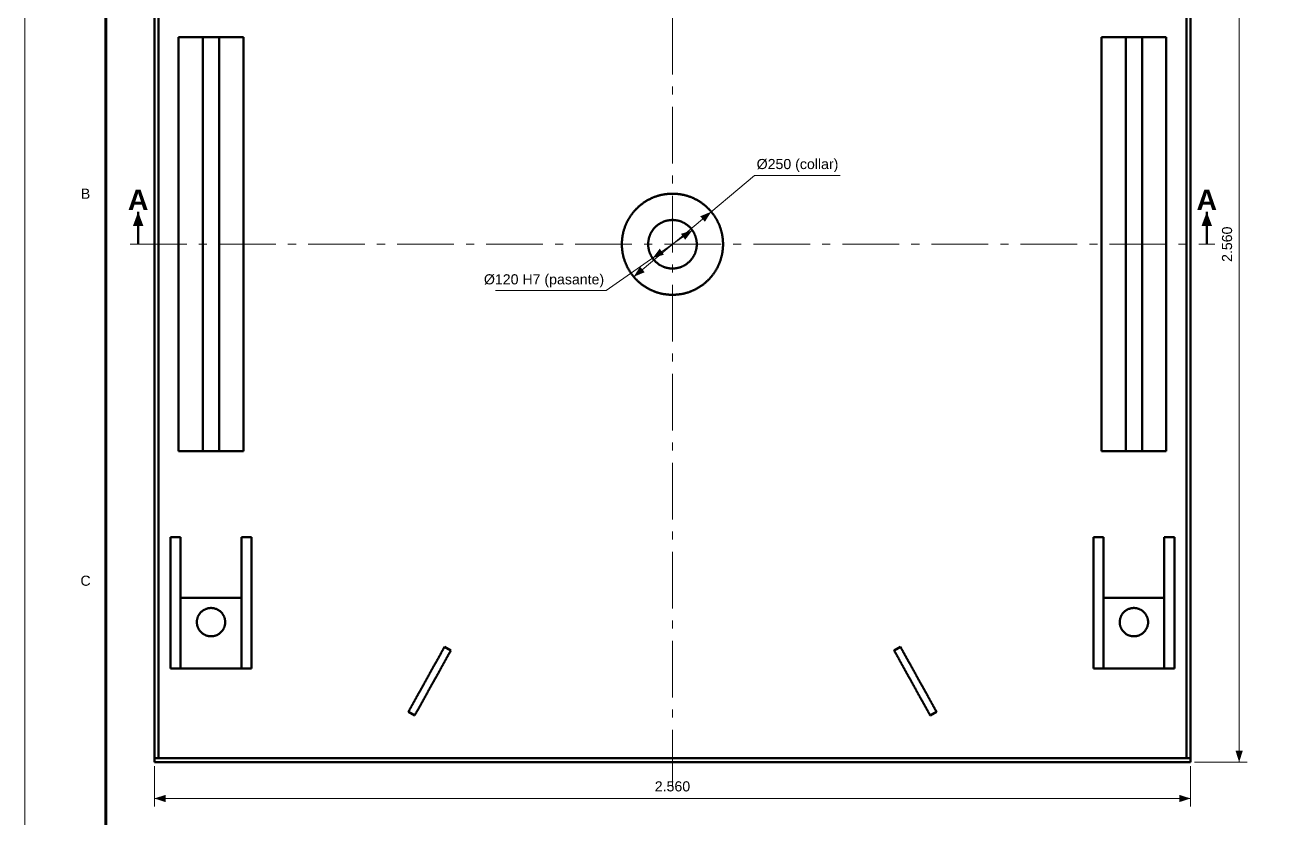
# Model space of a CAD drawing. Header units: millimetres. Extents: x 0 to 841, y 0 to 594.
# Drawn here: x 0 to 306.7, y 286.1 to 482.2 of the extents above; entities that cross this region are included whole.
import ezdxf
from ezdxf.enums import TextEntityAlignment as Align

# ---------------------------------------------------------------- set-up
doc = ezdxf.new("R2010")
doc.units = ezdxf.units.MM
doc.linetypes.add('EJE', pattern=[22, 14, -3, 2, -3])
for name, color, linetype, lineweight in [('COTA', 7, 'CONTINUOUS', 18), ('EJE', 7, 'EJE', 18), ('FINA', 7, 'CONTINUOUS', 18), ('MARCO', 7, 'CONTINUOUS', 70), ('TXT', 7, 'CONTINUOUS', 25), ('VIS', 7, 'CONTINUOUS', 50)]:
    doc.layers.add(name, color=color, linetype=linetype, lineweight=lineweight)
doc.styles.add('STD', font='LiberationSans-Regular.ttf')
doc.styles.add('STDB', font='LiberationSans-Bold.ttf')

msp = doc.modelspace()

# ---------------------------------------------------------------- linework, layer by layer
at = {"layer": 'COTA'}
for p, q in [((300, 300), (300, 556)), ((150.42, 419.97), (180.3, 445.03)), ((180.3, 445.03), (201.45, 445.03)), ((164.91, 431.44), (143.62, 416.53)), ((143.62, 416.53), (116.27, 416.53)), ((32, 299), (32, 289)), ((288, 299), (288, 289)), ((289, 300), (302, 300)), ((32, 291), (288, 291))]:
    msp.add_line(p, q, dxfattribs=at)
for points in [[(28, 436), (26.7, 432.5), (29.3, 432.5)], [(169.58, 436.03), (166.85, 434.92), (168.01, 433.55)], [(292, 436), (290.7, 432.5), (293.3, 432.5)], [(164.91, 431.44), (162.11, 430.57), (163.14, 429.1)], [(155.09, 424.56), (157.89, 425.43), (156.86, 426.9)], [(150.42, 419.97), (153.15, 421.08), (151.99, 422.45)], [(300, 300), (300.9, 302.8), (299.1, 302.8)], [(32, 291), (34.8, 290.1), (34.8, 291.9)], [(288, 291), (285.2, 291.9), (285.2, 290.1)]]:
    msp.add_solid(points, dxfattribs=at)
at = {"layer": 'EJE'}
for p, q in [((160, 294), (160, 562)), ((26, 428), (294, 428))]:
    msp.add_line(p, q, dxfattribs=at)
at = {"layer": 'FINA'}
msp.add_lwpolyline([(0, 0), (841, 0), (841, 594), (0, 594)], close=True, dxfattribs=at)
at = {"layer": 'MARCO'}
msp.add_lwpolyline([(20, 10), (831, 10), (831, 584), (20, 584)], close=True, dxfattribs=at)
at = {"layer": 'VIS'}
for p, q in [((28, 428), (28, 436)), ((292, 428), (292, 436))]:
    msp.add_line(p, q, dxfattribs=at)
for points in [[(32, 301), (32, 555)], [(33, 301), (33, 555)], [(287, 301), (287, 555)], [(288, 301), (288, 555)], [(38, 376.84), (38, 479.16)], [(38, 479.16), (44, 479.16)], [(44, 376.84), (44, 479.16)], [(44, 479.16), (48, 479.16)], [(48, 479.16), (54, 479.16)], [(48, 376.84), (48, 479.16)], [(54, 376.84), (54, 479.16)], [(266, 376.84), (266, 479.16)], [(266, 479.16), (272, 479.16)], [(272, 376.84), (272, 479.16)], [(272, 479.16), (276, 479.16)], [(276, 479.16), (282, 479.16)], [(276, 376.84), (276, 479.16)], [(282, 376.84), (282, 479.16)], [(172.5, 428), (172.5, 428.16), (172.5, 428.31), (172.49, 428.47), (172.48, 428.63), (172.48, 428.78), (172.46, 428.94), (172.45, 429.1), (172.44, 429.25), (172.42, 429.41), (172.4, 429.57), (172.38, 429.72), (172.36, 429.88), (172.33, 430.03), (172.31, 430.19), (172.28, 430.34), (172.25, 430.5), (172.22, 430.65), (172.18, 430.8), (172.15, 430.96), (172.11, 431.11), (172.07, 431.26), (172.03, 431.41), (171.98, 431.56), (171.94, 431.71), (171.89, 431.86), (171.84, 432.01), (171.79, 432.16), (171.73, 432.31), (171.68, 432.46), (171.62, 432.6), (171.56, 432.75), (171.5, 432.89), (171.44, 433.04), (171.38, 433.18), (171.31, 433.32), (171.24, 433.46), (171.17, 433.6), (171.1, 433.74), (171.03, 433.88), (170.95, 434.02), (170.88, 434.16), (170.8, 434.3), (170.72, 434.43), (170.64, 434.56), (170.55, 434.7), (170.47, 434.83), (170.38, 434.96), (170.29, 435.09), (170.2, 435.22), (170.11, 435.35), (170.02, 435.47), (169.92, 435.6), (169.83, 435.72), (169.73, 435.85), (169.63, 435.97), (169.53, 436.09), (169.43, 436.21), (169.32, 436.33), (169.22, 436.44), (169.11, 436.56), (169, 436.67), (168.89, 436.78), (168.78, 436.89), (168.67, 437), (168.56, 437.11), (168.44, 437.22), (168.33, 437.32), (168.21, 437.43), (168.09, 437.53), (167.97, 437.63), (167.85, 437.73), (167.72, 437.83), (167.6, 437.92), (167.47, 438.02), (167.35, 438.11), (167.22, 438.2), (167.09, 438.29), (166.96, 438.38), (166.83, 438.47), (166.7, 438.55), (166.56, 438.64), (166.43, 438.72), (166.3, 438.8), (166.16, 438.88), (166.02, 438.95), (165.88, 439.03), (165.74, 439.1), (165.6, 439.17), (165.46, 439.24), (165.32, 439.31), (165.18, 439.38), (165.04, 439.44), (164.89, 439.5), (164.75, 439.56), (164.6, 439.62), (164.46, 439.68), (164.31, 439.73), (164.16, 439.79), (164.01, 439.84), (163.86, 439.89), (163.71, 439.94), (163.56, 439.98), (163.41, 440.03), (163.26, 440.07), (163.11, 440.11), (162.96, 440.15), (162.8, 440.18), (162.65, 440.22), (162.5, 440.25), (162.34, 440.28), (162.19, 440.31), (162.03, 440.33), (161.88, 440.36), (161.72, 440.38), (161.57, 440.4), (161.41, 440.42), (161.25, 440.44), (161.1, 440.45), (160.94, 440.46), (160.78, 440.48), (160.63, 440.48), (160.47, 440.49), (160.31, 440.5), (160.16, 440.5), (160, 440.5), (159.84, 440.5), (159.69, 440.5), (159.53, 440.49), (159.37, 440.48), (159.22, 440.48), (159.06, 440.46), (158.9, 440.45), (158.75, 440.44), (158.59, 440.42), (158.43, 440.4), (158.28, 440.38), (158.12, 440.36), (157.97, 440.33), (157.81, 440.31), (157.66, 440.28), (157.5, 440.25), (157.35, 440.22), (157.2, 440.18), (157.04, 440.15), (156.89, 440.11), (156.74, 440.07), (156.59, 440.03), (156.44, 439.98), (156.29, 439.94), (156.14, 439.89), (155.99, 439.84), (155.84, 439.79), (155.69, 439.73), (155.54, 439.68), (155.4, 439.62), (155.25, 439.56), (155.11, 439.5), (154.96, 439.44), (154.82, 439.38), (154.68, 439.31), (154.54, 439.24), (154.4, 439.17), (154.26, 439.1), (154.12, 439.03), (153.98, 438.95), (153.84, 438.88), (153.7, 438.8), (153.57, 438.72), (153.44, 438.64), (153.3, 438.55), (153.17, 438.47), (153.04, 438.38), (152.91, 438.29), (152.78, 438.2), (152.65, 438.11), (152.53, 438.02), (152.4, 437.92), (152.28, 437.83), (152.15, 437.73), (152.03, 437.63), (151.91, 437.53), (151.79, 437.43), (151.67, 437.32), (151.56, 437.22), (151.44, 437.11), (151.33, 437), (151.22, 436.89), (151.11, 436.78), (151, 436.67), (150.89, 436.56), (150.78, 436.44), (150.68, 436.33), (150.57, 436.21), (150.47, 436.09), (150.37, 435.97), (150.27, 435.85), (150.17, 435.72), (150.08, 435.6), (149.98, 435.47), (149.89, 435.35), (149.8, 435.22), (149.71, 435.09), (149.62, 434.96), (149.53, 434.83), (149.45, 434.7), (149.36, 434.56), (149.28, 434.43), (149.2, 434.3), (149.12, 434.16), (149.05, 434.02), (148.97, 433.88), (148.9, 433.74), (148.83, 433.6), (148.76, 433.46), (148.69, 433.32), (148.62, 433.18), (148.56, 433.04), (148.5, 432.89), (148.44, 432.75), (148.38, 432.6), (148.32, 432.46), (148.27, 432.31), (148.21, 432.16), (148.16, 432.01), (148.11, 431.86), (148.06, 431.71), (148.02, 431.56), (147.97, 431.41), (147.93, 431.26), (147.89, 431.11), (147.85, 430.96), (147.82, 430.8), (147.78, 430.65), (147.75, 430.5), (147.72, 430.34), (147.69, 430.19), (147.67, 430.03), (147.64, 429.88), (147.62, 429.72), (147.6, 429.57), (147.58, 429.41), (147.56, 429.25), (147.55, 429.1), (147.54, 428.94), (147.52, 428.78), (147.52, 428.63), (147.51, 428.47), (147.5, 428.31), (147.5, 428.16), (147.5, 428), (147.5, 427.84), (147.5, 427.69), (147.51, 427.53), (147.52, 427.37), (147.52, 427.22), (147.54, 427.06), (147.55, 426.9), (147.56, 426.75), (147.58, 426.59), (147.6, 426.43), (147.62, 426.28), (147.64, 426.12), (147.67, 425.97), (147.69, 425.81), (147.72, 425.66), (147.75, 425.5), (147.78, 425.35), (147.82, 425.2), (147.85, 425.04), (147.89, 424.89), (147.93, 424.74), (147.97, 424.59), (148.02, 424.44), (148.06, 424.29), (148.11, 424.14), (148.16, 423.99), (148.21, 423.84), (148.27, 423.69), (148.32, 423.54), (148.38, 423.4), (148.44, 423.25), (148.5, 423.11), (148.56, 422.96), (148.62, 422.82), (148.69, 422.68), (148.76, 422.54), (148.83, 422.4), (148.9, 422.26), (148.97, 422.12), (149.05, 421.98), (149.12, 421.84), (149.2, 421.7), (149.28, 421.57), (149.36, 421.44), (149.45, 421.3), (149.53, 421.17), (149.62, 421.04), (149.71, 420.91), (149.8, 420.78), (149.89, 420.65), (149.98, 420.53), (150.08, 420.4), (150.17, 420.28), (150.27, 420.15), (150.37, 420.03), (150.47, 419.91), (150.57, 419.79), (150.68, 419.67), (150.78, 419.56), (150.89, 419.44), (151, 419.33), (151.11, 419.22), (151.22, 419.11), (151.33, 419), (151.44, 418.89), (151.56, 418.78), (151.67, 418.68), (151.79, 418.57), (151.91, 418.47), (152.03, 418.37), (152.15, 418.27), (152.28, 418.17), (152.4, 418.08), (152.53, 417.98), (152.65, 417.89), (152.78, 417.8), (152.91, 417.71), (153.04, 417.62), (153.17, 417.53), (153.3, 417.45), (153.44, 417.36), (153.57, 417.28), (153.7, 417.2), (153.84, 417.12), (153.98, 417.05), (154.12, 416.97), (154.26, 416.9), (154.4, 416.83), (154.54, 416.76), (154.68, 416.69), (154.82, 416.62), (154.96, 416.56), (155.11, 416.5), (155.25, 416.44), (155.4, 416.38), (155.54, 416.32), (155.69, 416.27), (155.84, 416.21), (155.99, 416.16), (156.14, 416.11), (156.29, 416.06), (156.44, 416.02), (156.59, 415.97), (156.74, 415.93), (156.89, 415.89), (157.04, 415.85), (157.2, 415.82), (157.35, 415.78), (157.5, 415.75), (157.66, 415.72), (157.81, 415.69), (157.97, 415.67), (158.12, 415.64), (158.28, 415.62), (158.43, 415.6), (158.59, 415.58), (158.75, 415.56), (158.9, 415.55), (159.06, 415.54), (159.22, 415.52), (159.37, 415.52), (159.53, 415.51), (159.69, 415.5), (159.84, 415.5), (160, 415.5), (160.16, 415.5), (160.31, 415.5), (160.47, 415.51), (160.63, 415.52), (160.78, 415.52), (160.94, 415.54), (161.1, 415.55), (161.25, 415.56), (161.41, 415.58), (161.57, 415.6), (161.72, 415.62), (161.88, 415.64), (162.03, 415.67), (162.19, 415.69), (162.34, 415.72), (162.5, 415.75), (162.65, 415.78), (162.8, 415.82), (162.96, 415.85), (163.11, 415.89), (163.26, 415.93), (163.41, 415.97), (163.56, 416.02), (163.71, 416.06), (163.86, 416.11), (164.01, 416.16), (164.16, 416.21), (164.31, 416.27), (164.46, 416.32), (164.6, 416.38), (164.75, 416.44), (164.89, 416.5), (165.04, 416.56), (165.18, 416.62), (165.32, 416.69), (165.46, 416.76), (165.6, 416.83), (165.74, 416.9), (165.88, 416.97), (166.02, 417.05), (166.16, 417.12), (166.3, 417.2), (166.43, 417.28), (166.56, 417.36), (166.7, 417.45), (166.83, 417.53), (166.96, 417.62), (167.09, 417.71), (167.22, 417.8), (167.35, 417.89), (167.47, 417.98), (167.6, 418.08), (167.72, 418.17), (167.85, 418.27), (167.97, 418.37), (168.09, 418.47), (168.21, 418.57), (168.33, 418.68), (168.44, 418.78), (168.56, 418.89), (168.67, 419), (168.78, 419.11), (168.89, 419.22), (169, 419.33), (169.11, 419.44), (169.22, 419.56), (169.32, 419.67), (169.43, 419.79), (169.53, 419.91), (169.63, 420.03), (169.73, 420.15), (169.83, 420.28), (169.92, 420.4), (170.02, 420.53), (170.11, 420.65), (170.2, 420.78), (170.29, 420.91), (170.38, 421.04), (170.47, 421.17), (170.55, 421.3), (170.64, 421.44), (170.72, 421.57), (170.8, 421.7), (170.88, 421.84), (170.95, 421.98), (171.03, 422.12), (171.1, 422.26), (171.17, 422.4), (171.24, 422.54), (171.31, 422.68), (171.38, 422.82), (171.44, 422.96), (171.5, 423.11), (171.56, 423.25), (171.62, 423.4), (171.68, 423.54), (171.73, 423.69), (171.79, 423.84), (171.84, 423.99), (171.89, 424.14), (171.94, 424.29), (171.98, 424.44), (172.03, 424.59), (172.07, 424.74), (172.11, 424.89), (172.15, 425.04), (172.18, 425.2), (172.22, 425.35), (172.25, 425.5), (172.28, 425.66), (172.31, 425.81), (172.33, 425.97), (172.36, 426.12), (172.38, 426.28), (172.4, 426.43), (172.42, 426.59), (172.44, 426.75), (172.45, 426.9), (172.46, 427.06), (172.48, 427.22), (172.48, 427.37), (172.49, 427.53), (172.5, 427.69), (172.5, 427.84), (172.5, 428)], [(166, 428), (166, 427.88), (166, 427.76), (165.99, 427.64), (165.98, 427.52), (165.97, 427.4), (165.96, 427.28), (165.94, 427.16), (165.92, 427.04), (165.9, 426.93), (165.88, 426.81), (165.86, 426.69), (165.83, 426.57), (165.8, 426.46), (165.77, 426.34), (165.73, 426.23), (165.7, 426.11), (165.66, 426), (165.61, 425.89), (165.57, 425.77), (165.53, 425.66), (165.48, 425.55), (165.43, 425.44), (165.38, 425.34), (165.32, 425.23), (165.26, 425.12), (165.21, 425.02), (165.15, 424.91), (165.08, 424.81), (165.02, 424.71), (164.95, 424.61), (164.88, 424.51), (164.81, 424.42), (164.74, 424.32), (164.66, 424.23), (164.59, 424.13), (164.51, 424.04), (164.43, 423.95), (164.35, 423.86), (164.26, 423.78), (164.18, 423.69), (164.09, 423.61), (164, 423.53), (163.91, 423.45), (163.82, 423.37), (163.73, 423.3), (163.63, 423.22), (163.54, 423.15), (163.44, 423.08), (163.34, 423.02), (163.24, 422.95), (163.14, 422.89), (163.03, 422.82), (162.93, 422.76), (162.83, 422.71), (162.72, 422.65), (162.61, 422.6), (162.5, 422.55), (162.39, 422.5), (162.28, 422.45), (162.17, 422.41), (162.06, 422.36), (161.95, 422.32), (161.83, 422.29), (161.72, 422.25), (161.6, 422.22), (161.49, 422.19), (161.37, 422.16), (161.25, 422.13), (161.13, 422.11), (161.02, 422.09), (160.9, 422.07), (160.78, 422.05), (160.66, 422.04), (160.54, 422.02), (160.42, 422.01), (160.3, 422.01), (160.18, 422), (160.06, 422), (159.94, 422), (159.82, 422), (159.7, 422.01), (159.58, 422.01), (159.46, 422.02), (159.34, 422.04), (159.22, 422.05), (159.1, 422.07), (158.98, 422.09), (158.87, 422.11), (158.75, 422.13), (158.63, 422.16), (158.51, 422.19), (158.4, 422.22), (158.28, 422.25), (158.17, 422.29), (158.05, 422.32), (157.94, 422.36), (157.83, 422.41), (157.72, 422.45), (157.61, 422.5), (157.5, 422.55), (157.39, 422.6), (157.28, 422.65), (157.17, 422.71), (157.07, 422.76), (156.97, 422.82), (156.86, 422.89), (156.76, 422.95), (156.66, 423.02), (156.56, 423.08), (156.46, 423.15), (156.37, 423.22), (156.27, 423.3), (156.18, 423.37), (156.09, 423.45), (156, 423.53), (155.91, 423.61), (155.82, 423.69), (155.74, 423.78), (155.65, 423.86), (155.57, 423.95), (155.49, 424.04), (155.41, 424.13), (155.34, 424.23), (155.26, 424.32), (155.19, 424.42), (155.12, 424.51), (155.05, 424.61), (154.98, 424.71), (154.92, 424.81), (154.85, 424.91), (154.79, 425.02), (154.74, 425.12), (154.68, 425.23), (154.62, 425.34), (154.57, 425.44), (154.52, 425.55), (154.47, 425.66), (154.43, 425.77), (154.39, 425.89), (154.34, 426), (154.3, 426.11), (154.27, 426.23), (154.23, 426.34), (154.2, 426.46), (154.17, 426.57), (154.14, 426.69), (154.12, 426.81), (154.1, 426.93), (154.08, 427.04), (154.06, 427.16), (154.04, 427.28), (154.03, 427.4), (154.02, 427.52), (154.01, 427.64), (154, 427.76), (154, 427.88), (154, 428), (154, 428.12), (154, 428.24), (154.01, 428.36), (154.02, 428.48), (154.03, 428.6), (154.04, 428.72), (154.06, 428.84), (154.08, 428.96), (154.1, 429.07), (154.12, 429.19), (154.14, 429.31), (154.17, 429.43), (154.2, 429.54), (154.23, 429.66), (154.27, 429.77), (154.3, 429.89), (154.34, 430), (154.39, 430.11), (154.43, 430.23), (154.47, 430.34), (154.52, 430.45), (154.57, 430.56), (154.62, 430.66), (154.68, 430.77), (154.74, 430.88), (154.79, 430.98), (154.85, 431.09), (154.92, 431.19), (154.98, 431.29), (155.05, 431.39), (155.12, 431.49), (155.19, 431.58), (155.26, 431.68), (155.34, 431.77), (155.41, 431.87), (155.49, 431.96), (155.57, 432.05), (155.65, 432.14), (155.74, 432.22), (155.82, 432.31), (155.91, 432.39), (156, 432.47), (156.09, 432.55), (156.18, 432.63), (156.27, 432.7), (156.37, 432.78), (156.46, 432.85), (156.56, 432.92), (156.66, 432.98), (156.76, 433.05), (156.86, 433.11), (156.97, 433.18), (157.07, 433.24), (157.17, 433.29), (157.28, 433.35), (157.39, 433.4), (157.5, 433.45), (157.61, 433.5), (157.72, 433.55), (157.83, 433.59), (157.94, 433.64), (158.05, 433.68), (158.17, 433.71), (158.28, 433.75), (158.4, 433.78), (158.51, 433.81), (158.63, 433.84), (158.75, 433.87), (158.87, 433.89), (158.98, 433.91), (159.1, 433.93), (159.22, 433.95), (159.34, 433.96), (159.46, 433.98), (159.58, 433.99), (159.7, 433.99), (159.82, 434), (159.94, 434), (160.06, 434), (160.18, 434), (160.3, 433.99), (160.42, 433.99), (160.54, 433.98), (160.66, 433.96), (160.78, 433.95), (160.9, 433.93), (161.02, 433.91), (161.13, 433.89), (161.25, 433.87), (161.37, 433.84), (161.49, 433.81), (161.6, 433.78), (161.72, 433.75), (161.83, 433.71), (161.95, 433.68), (162.06, 433.64), (162.17, 433.59), (162.28, 433.55), (162.39, 433.5), (162.5, 433.45), (162.61, 433.4), (162.72, 433.35), (162.83, 433.29), (162.93, 433.24), (163.03, 433.18), (163.14, 433.11), (163.24, 433.05), (163.34, 432.98), (163.44, 432.92), (163.54, 432.85), (163.63, 432.78), (163.73, 432.7), (163.82, 432.63), (163.91, 432.55), (164, 432.47), (164.09, 432.39), (164.18, 432.31), (164.26, 432.22), (164.35, 432.14), (164.43, 432.05), (164.51, 431.96), (164.59, 431.87), (164.66, 431.77), (164.74, 431.68), (164.81, 431.58), (164.88, 431.49), (164.95, 431.39), (165.02, 431.29), (165.08, 431.19), (165.15, 431.09), (165.21, 430.98), (165.26, 430.88), (165.32, 430.77), (165.38, 430.66), (165.43, 430.56), (165.48, 430.45), (165.53, 430.34), (165.57, 430.23), (165.61, 430.11), (165.66, 430), (165.7, 429.89), (165.73, 429.77), (165.77, 429.66), (165.8, 429.54), (165.83, 429.43), (165.86, 429.31), (165.88, 429.19), (165.9, 429.07), (165.92, 428.96), (165.94, 428.84), (165.96, 428.72), (165.97, 428.6), (165.98, 428.48), (165.99, 428.36), (166, 428.24), (166, 428.12), (166, 428)], [(38, 376.84), (44, 376.84)], [(44, 376.84), (48, 376.84)], [(48, 376.84), (54, 376.84)], [(266, 376.84), (272, 376.84)], [(272, 376.84), (276, 376.84)], [(276, 376.84), (282, 376.84)], [(38.5, 355.59), (36, 355.59)], [(36, 323.09), (36, 355.59)], [(38.5, 323.09), (38.5, 355.59)], [(56, 355.59), (53.5, 355.59)], [(53.5, 323.09), (53.5, 355.59)], [(56, 323.09), (56, 355.59)], [(266.5, 355.59), (264, 355.59)], [(264, 323.09), (264, 355.59)], [(266.5, 323.09), (266.5, 355.59)], [(284, 355.59), (281.5, 355.59)], [(281.5, 323.09), (281.5, 355.59)], [(284, 323.09), (284, 355.59)], [(38.5, 323.09), (38.5, 340.59)], [(53.5, 340.59), (38.5, 340.59)], [(53.5, 323.09), (53.5, 340.59)], [(266.5, 323.09), (266.5, 340.59)], [(281.5, 340.59), (266.5, 340.59)], [(281.5, 323.09), (281.5, 340.59)], [(46, 338.09), (46.12, 338.09), (46.24, 338.08), (46.36, 338.07), (46.48, 338.05), (46.6, 338.04), (46.72, 338.01), (46.83, 337.99), (46.95, 337.96), (47.06, 337.92), (47.18, 337.88), (47.29, 337.84), (47.4, 337.79), (47.51, 337.74), (47.62, 337.69), (47.72, 337.63), (47.83, 337.57), (47.93, 337.51), (48.03, 337.44), (48.12, 337.37), (48.22, 337.29), (48.31, 337.22), (48.4, 337.14), (48.49, 337.05), (48.57, 336.96), (48.65, 336.88), (48.73, 336.78), (48.8, 336.69), (48.87, 336.59), (48.94, 336.49), (49, 336.39), (49.06, 336.29), (49.12, 336.18), (49.17, 336.07), (49.22, 335.96), (49.26, 335.85), (49.31, 335.74), (49.34, 335.62), (49.38, 335.51), (49.41, 335.39), (49.43, 335.27), (49.45, 335.16), (49.47, 335.04), (49.48, 334.92), (49.49, 334.8), (49.5, 334.68), (49.5, 334.56), (49.5, 334.44), (49.49, 334.32), (49.48, 334.2), (49.46, 334.08), (49.44, 333.96), (49.42, 333.84), (49.39, 333.73), (49.36, 333.61), (49.32, 333.49), (49.29, 333.38), (49.24, 333.27), (49.19, 333.16), (49.14, 333.05), (49.09, 332.94), (49.03, 332.84), (48.97, 332.73), (48.9, 332.63), (48.84, 332.53), (48.76, 332.44), (48.69, 332.35), (48.61, 332.25), (48.53, 332.17), (48.44, 332.08), (48.36, 332), (48.27, 331.92), (48.17, 331.84), (48.08, 331.77), (47.98, 331.7), (47.88, 331.63), (47.78, 331.57), (47.67, 331.51), (47.56, 331.46), (47.46, 331.4), (47.35, 331.36), (47.23, 331.31), (47.12, 331.27), (47.01, 331.24), (46.89, 331.2), (46.77, 331.17), (46.66, 331.15), (46.54, 331.13), (46.42, 331.11), (46.3, 331.1), (46.18, 331.09), (46.06, 331.09), (45.94, 331.09), (45.82, 331.09), (45.7, 331.1), (45.58, 331.11), (45.46, 331.13), (45.34, 331.15), (45.23, 331.17), (45.11, 331.2), (44.99, 331.24), (44.88, 331.27), (44.77, 331.31), (44.65, 331.36), (44.54, 331.4), (44.44, 331.46), (44.33, 331.51), (44.22, 331.57), (44.12, 331.63), (44.02, 331.7), (43.92, 331.77), (43.83, 331.84), (43.73, 331.92), (43.64, 332), (43.56, 332.08), (43.47, 332.17), (43.39, 332.25), (43.31, 332.35), (43.24, 332.44), (43.16, 332.53), (43.1, 332.63), (43.03, 332.73), (42.97, 332.84), (42.91, 332.94), (42.86, 333.05), (42.81, 333.16), (42.76, 333.27), (42.71, 333.38), (42.68, 333.49), (42.64, 333.61), (42.61, 333.73), (42.58, 333.84), (42.56, 333.96), (42.54, 334.08), (42.52, 334.2), (42.51, 334.32), (42.5, 334.44), (42.5, 334.56), (42.5, 334.68), (42.51, 334.8), (42.52, 334.92), (42.53, 335.04), (42.55, 335.16), (42.57, 335.27), (42.59, 335.39), (42.62, 335.51), (42.66, 335.62), (42.69, 335.74), (42.74, 335.85), (42.78, 335.96), (42.83, 336.07), (42.88, 336.18), (42.94, 336.29), (43, 336.39), (43.06, 336.49), (43.13, 336.59), (43.2, 336.69), (43.27, 336.78), (43.35, 336.88), (43.43, 336.96), (43.51, 337.05), (43.6, 337.14), (43.69, 337.22), (43.78, 337.29), (43.88, 337.37), (43.97, 337.44), (44.07, 337.51), (44.17, 337.57), (44.28, 337.63), (44.38, 337.69), (44.49, 337.74), (44.6, 337.79), (44.71, 337.84), (44.82, 337.88), (44.94, 337.92), (45.05, 337.96), (45.17, 337.99), (45.28, 338.01), (45.4, 338.04), (45.52, 338.05), (45.64, 338.07), (45.76, 338.08), (45.88, 338.09), (46, 338.09)], [(274, 338.09), (274.12, 338.09), (274.24, 338.08), (274.36, 338.07), (274.48, 338.05), (274.6, 338.04), (274.72, 338.01), (274.83, 337.99), (274.95, 337.96), (275.06, 337.92), (275.18, 337.88), (275.29, 337.84), (275.4, 337.79), (275.51, 337.74), (275.62, 337.69), (275.72, 337.63), (275.83, 337.57), (275.93, 337.51), (276.03, 337.44), (276.12, 337.37), (276.22, 337.29), (276.31, 337.22), (276.4, 337.14), (276.49, 337.05), (276.57, 336.96), (276.65, 336.88), (276.73, 336.78), (276.8, 336.69), (276.87, 336.59), (276.94, 336.49), (277, 336.39), (277.06, 336.29), (277.12, 336.18), (277.17, 336.07), (277.22, 335.96), (277.26, 335.85), (277.31, 335.74), (277.34, 335.62), (277.38, 335.51), (277.41, 335.39), (277.43, 335.27), (277.45, 335.16), (277.47, 335.04), (277.48, 334.92), (277.49, 334.8), (277.5, 334.68), (277.5, 334.56), (277.5, 334.44), (277.49, 334.32), (277.48, 334.2), (277.46, 334.08), (277.44, 333.96), (277.42, 333.84), (277.39, 333.73), (277.36, 333.61), (277.32, 333.49), (277.29, 333.38), (277.24, 333.27), (277.19, 333.16), (277.14, 333.05), (277.09, 332.94), (277.03, 332.84), (276.97, 332.73), (276.9, 332.63), (276.84, 332.53), (276.76, 332.44), (276.69, 332.35), (276.61, 332.25), (276.53, 332.17), (276.44, 332.08), (276.36, 332), (276.27, 331.92), (276.17, 331.84), (276.08, 331.77), (275.98, 331.7), (275.88, 331.63), (275.78, 331.57), (275.67, 331.51), (275.56, 331.46), (275.46, 331.4), (275.35, 331.36), (275.23, 331.31), (275.12, 331.27), (275.01, 331.24), (274.89, 331.2), (274.77, 331.17), (274.66, 331.15), (274.54, 331.13), (274.42, 331.11), (274.3, 331.1), (274.18, 331.09), (274.06, 331.09), (273.94, 331.09), (273.82, 331.09), (273.7, 331.1), (273.58, 331.11), (273.46, 331.13), (273.34, 331.15), (273.23, 331.17), (273.11, 331.2), (272.99, 331.24), (272.88, 331.27), (272.77, 331.31), (272.65, 331.36), (272.54, 331.4), (272.44, 331.46), (272.33, 331.51), (272.22, 331.57), (272.12, 331.63), (272.02, 331.7), (271.92, 331.77), (271.83, 331.84), (271.73, 331.92), (271.64, 332), (271.56, 332.08), (271.47, 332.17), (271.39, 332.25), (271.31, 332.35), (271.24, 332.44), (271.16, 332.53), (271.1, 332.63), (271.03, 332.73), (270.97, 332.84), (270.91, 332.94), (270.86, 333.05), (270.81, 333.16), (270.76, 333.27), (270.71, 333.38), (270.68, 333.49), (270.64, 333.61), (270.61, 333.73), (270.58, 333.84), (270.56, 333.96), (270.54, 334.08), (270.52, 334.2), (270.51, 334.32), (270.5, 334.44), (270.5, 334.56), (270.5, 334.68), (270.51, 334.8), (270.52, 334.92), (270.53, 335.04), (270.55, 335.16), (270.57, 335.27), (270.59, 335.39), (270.62, 335.51), (270.66, 335.62), (270.69, 335.74), (270.74, 335.85), (270.78, 335.96), (270.83, 336.07), (270.88, 336.18), (270.94, 336.29), (271, 336.39), (271.06, 336.49), (271.13, 336.59), (271.2, 336.69), (271.27, 336.78), (271.35, 336.88), (271.43, 336.96), (271.51, 337.05), (271.6, 337.14), (271.69, 337.22), (271.78, 337.29), (271.88, 337.37), (271.97, 337.44), (272.07, 337.51), (272.17, 337.57), (272.28, 337.63), (272.38, 337.69), (272.49, 337.74), (272.6, 337.79), (272.71, 337.84), (272.82, 337.88), (272.94, 337.92), (273.05, 337.96), (273.17, 337.99), (273.28, 338.01), (273.4, 338.04), (273.52, 338.05), (273.64, 338.07), (273.76, 338.08), (273.88, 338.09), (274, 338.09)], [(94.75, 312.39), (94.8, 312.5), (94.86, 312.61), (94.92, 312.71), (94.98, 312.82), (95.04, 312.92), (95.1, 313.03), (95.15, 313.13), (95.21, 313.24), (95.27, 313.34), (95.33, 313.45), (95.39, 313.55), (95.45, 313.66), (95.5, 313.76), (95.56, 313.87), (95.62, 313.97), (95.68, 314.08), (95.74, 314.18), (95.8, 314.29), (95.86, 314.39), (95.91, 314.5), (95.97, 314.6), (96.03, 314.71), (96.09, 314.81), (96.15, 314.92), (96.21, 315.02), (96.26, 315.13), (96.32, 315.23), (96.38, 315.34), (96.44, 315.44), (96.5, 315.55), (96.56, 315.65), (96.61, 315.76), (96.67, 315.86), (96.73, 315.97), (96.79, 316.07), (96.85, 316.18), (96.91, 316.28), (96.96, 316.39), (97.02, 316.49), (97.08, 316.6), (97.14, 316.71), (97.2, 316.81), (97.26, 316.92), (97.32, 317.02), (97.37, 317.13), (97.43, 317.23), (97.49, 317.34), (97.55, 317.44), (97.61, 317.55), (97.67, 317.65), (97.72, 317.76), (97.78, 317.86), (97.84, 317.97), (97.9, 318.07), (97.96, 318.18), (98.02, 318.28), (98.07, 318.39), (98.13, 318.49), (98.19, 318.6), (98.25, 318.7), (98.31, 318.81), (98.37, 318.91), (98.42, 319.02), (98.48, 319.12), (98.54, 319.23), (98.6, 319.33), (98.66, 319.44), (98.72, 319.54), (98.78, 319.65), (98.83, 319.75), (98.89, 319.86), (98.95, 319.96), (99.01, 320.07), (99.07, 320.17), (99.13, 320.28), (99.18, 320.38), (99.24, 320.49), (99.3, 320.59), (99.36, 320.7), (99.42, 320.81), (99.48, 320.91), (99.53, 321.02), (99.59, 321.12), (99.65, 321.23), (99.71, 321.33), (99.77, 321.44), (99.83, 321.54), (99.88, 321.65), (99.94, 321.75), (100, 321.86), (100.06, 321.96), (100.12, 322.07), (100.18, 322.17), (100.24, 322.28), (100.29, 322.38), (100.35, 322.49), (100.41, 322.59), (100.47, 322.7), (100.53, 322.8), (100.59, 322.91), (100.64, 323.01), (100.7, 323.12), (100.76, 323.22), (100.82, 323.33), (100.88, 323.43), (100.94, 323.54), (100.99, 323.64), (101.05, 323.75), (101.11, 323.85), (101.17, 323.96), (101.23, 324.06), (101.29, 324.17), (101.35, 324.27), (101.4, 324.38), (101.46, 324.48), (101.52, 324.59), (101.58, 324.69), (101.64, 324.8), (101.7, 324.9), (101.75, 325.01), (101.81, 325.12), (101.87, 325.22), (101.93, 325.33), (101.99, 325.43), (102.05, 325.54), (102.1, 325.64), (102.16, 325.75), (102.22, 325.85), (102.28, 325.96), (102.34, 326.06), (102.4, 326.17), (102.45, 326.27), (102.51, 326.38), (102.57, 326.48), (102.63, 326.59), (102.69, 326.69), (102.75, 326.8), (102.81, 326.9), (102.86, 327.01), (102.92, 327.11), (102.98, 327.22), (103.04, 327.32), (103.1, 327.43), (103.16, 327.53), (103.21, 327.64), (103.27, 327.74), (103.33, 327.85), (103.39, 327.95), (103.45, 328.06), (103.51, 328.16), (103.56, 328.27), (103.62, 328.37), (103.68, 328.48)], [(103.68, 328.48), (105.25, 327.61)], [(214.75, 327.61), (216.32, 328.48)], [(225.25, 312.39), (225.2, 312.5), (225.14, 312.61), (225.08, 312.71), (225.02, 312.82), (224.96, 312.92), (224.9, 313.03), (224.85, 313.13), (224.79, 313.24), (224.73, 313.34), (224.67, 313.45), (224.61, 313.55), (224.55, 313.66), (224.5, 313.76), (224.44, 313.87), (224.38, 313.97), (224.32, 314.08), (224.26, 314.18), (224.2, 314.29), (224.14, 314.39), (224.09, 314.5), (224.03, 314.6), (223.97, 314.71), (223.91, 314.81), (223.85, 314.92), (223.79, 315.02), (223.74, 315.13), (223.68, 315.23), (223.62, 315.34), (223.56, 315.44), (223.5, 315.55), (223.44, 315.65), (223.39, 315.76), (223.33, 315.86), (223.27, 315.97), (223.21, 316.07), (223.15, 316.18), (223.09, 316.28), (223.04, 316.39), (222.98, 316.49), (222.92, 316.6), (222.86, 316.71), (222.8, 316.81), (222.74, 316.92), (222.68, 317.02), (222.63, 317.13), (222.57, 317.23), (222.51, 317.34), (222.45, 317.44), (222.39, 317.55), (222.33, 317.65), (222.28, 317.76), (222.22, 317.86), (222.16, 317.97), (222.1, 318.07), (222.04, 318.18), (221.98, 318.28), (221.93, 318.39), (221.87, 318.49), (221.81, 318.6), (221.75, 318.7), (221.69, 318.81), (221.63, 318.91), (221.58, 319.02), (221.52, 319.12), (221.46, 319.23), (221.4, 319.33), (221.34, 319.44), (221.28, 319.54), (221.22, 319.65), (221.17, 319.75), (221.11, 319.86), (221.05, 319.96), (220.99, 320.07), (220.93, 320.17), (220.87, 320.28), (220.82, 320.38), (220.76, 320.49), (220.7, 320.59), (220.64, 320.7), (220.58, 320.81), (220.52, 320.91), (220.47, 321.02), (220.41, 321.12), (220.35, 321.23), (220.29, 321.33), (220.23, 321.44), (220.17, 321.54), (220.12, 321.65), (220.06, 321.75), (220, 321.86), (219.94, 321.96), (219.88, 322.07), (219.82, 322.17), (219.76, 322.28), (219.71, 322.38), (219.65, 322.49), (219.59, 322.59), (219.53, 322.7), (219.47, 322.8), (219.41, 322.91), (219.36, 323.01), (219.3, 323.12), (219.24, 323.22), (219.18, 323.33), (219.12, 323.43), (219.06, 323.54), (219.01, 323.64), (218.95, 323.75), (218.89, 323.85), (218.83, 323.96), (218.77, 324.06), (218.71, 324.17), (218.65, 324.27), (218.6, 324.38), (218.54, 324.48), (218.48, 324.59), (218.42, 324.69), (218.36, 324.8), (218.3, 324.9), (218.25, 325.01), (218.19, 325.12), (218.13, 325.22), (218.07, 325.33), (218.01, 325.43), (217.95, 325.54), (217.9, 325.64), (217.84, 325.75), (217.78, 325.85), (217.72, 325.96), (217.66, 326.06), (217.6, 326.17), (217.55, 326.27), (217.49, 326.38), (217.43, 326.48), (217.37, 326.59), (217.31, 326.69), (217.25, 326.8), (217.19, 326.9), (217.14, 327.01), (217.08, 327.11), (217.02, 327.22), (216.96, 327.32), (216.9, 327.43), (216.84, 327.53), (216.79, 327.64), (216.73, 327.74), (216.67, 327.85), (216.61, 327.95), (216.55, 328.06), (216.49, 328.16), (216.44, 328.27), (216.38, 328.37), (216.32, 328.48)], [(96.32, 311.52), (96.38, 311.63), (96.44, 311.73), (96.49, 311.84), (96.55, 311.94), (96.61, 312.05), (96.67, 312.15), (96.73, 312.26), (96.79, 312.36), (96.84, 312.47), (96.9, 312.57), (96.96, 312.68), (97.02, 312.78), (97.08, 312.89), (97.14, 312.99), (97.19, 313.1), (97.25, 313.2), (97.31, 313.31), (97.37, 313.41), (97.43, 313.52), (97.49, 313.62), (97.55, 313.73), (97.6, 313.83), (97.66, 313.94), (97.72, 314.04), (97.78, 314.15), (97.84, 314.25), (97.9, 314.36), (97.95, 314.46), (98.01, 314.57), (98.07, 314.67), (98.13, 314.78), (98.19, 314.88), (98.25, 314.99), (98.3, 315.1), (98.36, 315.2), (98.42, 315.31), (98.48, 315.41), (98.54, 315.52), (98.6, 315.62), (98.65, 315.73), (98.71, 315.83), (98.77, 315.94), (98.83, 316.04), (98.89, 316.15), (98.95, 316.25), (99.01, 316.36), (99.06, 316.46), (99.12, 316.57), (99.18, 316.67), (99.24, 316.78), (99.3, 316.88), (99.36, 316.99), (99.41, 317.09), (99.47, 317.2), (99.53, 317.3), (99.59, 317.41), (99.65, 317.51), (99.71, 317.62), (99.76, 317.72), (99.82, 317.83), (99.88, 317.93), (99.94, 318.04), (100, 318.14), (100.06, 318.25), (100.12, 318.35), (100.17, 318.46), (100.23, 318.56), (100.29, 318.67), (100.35, 318.77), (100.41, 318.88), (100.47, 318.98), (100.52, 319.09), (100.58, 319.19), (100.64, 319.3), (100.7, 319.41), (100.76, 319.51), (100.82, 319.62), (100.87, 319.72), (100.93, 319.83), (100.99, 319.93), (101.05, 320.04), (101.11, 320.14), (101.17, 320.25), (101.22, 320.35), (101.28, 320.46), (101.34, 320.56), (101.4, 320.67), (101.46, 320.77), (101.52, 320.88), (101.58, 320.98), (101.63, 321.09), (101.69, 321.19), (101.75, 321.3), (101.81, 321.4), (101.87, 321.51), (101.93, 321.61), (101.98, 321.72), (102.04, 321.82), (102.1, 321.93), (102.16, 322.03), (102.22, 322.14), (102.28, 322.24), (102.33, 322.35), (102.39, 322.45), (102.45, 322.56), (102.51, 322.66), (102.57, 322.77), (102.63, 322.87), (102.68, 322.98), (102.74, 323.08), (102.8, 323.19), (102.86, 323.29), (102.92, 323.4), (102.98, 323.51), (103.04, 323.61), (103.09, 323.72), (103.15, 323.82), (103.21, 323.93), (103.27, 324.03), (103.33, 324.14), (103.39, 324.24), (103.44, 324.35), (103.5, 324.45), (103.56, 324.56), (103.62, 324.66), (103.68, 324.77), (103.74, 324.87), (103.79, 324.98), (103.85, 325.08), (103.91, 325.19), (103.97, 325.29), (104.03, 325.4), (104.09, 325.5), (104.14, 325.61), (104.2, 325.71), (104.26, 325.82), (104.32, 325.92), (104.38, 326.03), (104.44, 326.13), (104.5, 326.24), (104.55, 326.34), (104.61, 326.45), (104.67, 326.55), (104.73, 326.66), (104.79, 326.76), (104.85, 326.87), (104.9, 326.97), (104.96, 327.08), (105.02, 327.18), (105.08, 327.29), (105.14, 327.39), (105.2, 327.5), (105.25, 327.61)], [(223.68, 311.52), (223.62, 311.63), (223.56, 311.73), (223.51, 311.84), (223.45, 311.94), (223.39, 312.05), (223.33, 312.15), (223.27, 312.26), (223.21, 312.36), (223.16, 312.47), (223.1, 312.57), (223.04, 312.68), (222.98, 312.78), (222.92, 312.89), (222.86, 312.99), (222.81, 313.1), (222.75, 313.2), (222.69, 313.31), (222.63, 313.41), (222.57, 313.52), (222.51, 313.62), (222.45, 313.73), (222.4, 313.83), (222.34, 313.94), (222.28, 314.04), (222.22, 314.15), (222.16, 314.25), (222.1, 314.36), (222.05, 314.46), (221.99, 314.57), (221.93, 314.67), (221.87, 314.78), (221.81, 314.88), (221.75, 314.99), (221.7, 315.1), (221.64, 315.2), (221.58, 315.31), (221.52, 315.41), (221.46, 315.52), (221.4, 315.62), (221.35, 315.73), (221.29, 315.83), (221.23, 315.94), (221.17, 316.04), (221.11, 316.15), (221.05, 316.25), (220.99, 316.36), (220.94, 316.46), (220.88, 316.57), (220.82, 316.67), (220.76, 316.78), (220.7, 316.88), (220.64, 316.99), (220.59, 317.09), (220.53, 317.2), (220.47, 317.3), (220.41, 317.41), (220.35, 317.51), (220.29, 317.62), (220.24, 317.72), (220.18, 317.83), (220.12, 317.93), (220.06, 318.04), (220, 318.14), (219.94, 318.25), (219.88, 318.35), (219.83, 318.46), (219.77, 318.56), (219.71, 318.67), (219.65, 318.77), (219.59, 318.88), (219.53, 318.98), (219.48, 319.09), (219.42, 319.19), (219.36, 319.3), (219.3, 319.41), (219.24, 319.51), (219.18, 319.62), (219.13, 319.72), (219.07, 319.83), (219.01, 319.93), (218.95, 320.04), (218.89, 320.14), (218.83, 320.25), (218.78, 320.35), (218.72, 320.46), (218.66, 320.56), (218.6, 320.67), (218.54, 320.77), (218.48, 320.88), (218.42, 320.98), (218.37, 321.09), (218.31, 321.19), (218.25, 321.3), (218.19, 321.4), (218.13, 321.51), (218.07, 321.61), (218.02, 321.72), (217.96, 321.82), (217.9, 321.93), (217.84, 322.03), (217.78, 322.14), (217.72, 322.24), (217.67, 322.35), (217.61, 322.45), (217.55, 322.56), (217.49, 322.66), (217.43, 322.77), (217.37, 322.87), (217.32, 322.98), (217.26, 323.08), (217.2, 323.19), (217.14, 323.29), (217.08, 323.4), (217.02, 323.51), (216.96, 323.61), (216.91, 323.72), (216.85, 323.82), (216.79, 323.93), (216.73, 324.03), (216.67, 324.14), (216.61, 324.24), (216.56, 324.35), (216.5, 324.45), (216.44, 324.56), (216.38, 324.66), (216.32, 324.77), (216.26, 324.87), (216.21, 324.98), (216.15, 325.08), (216.09, 325.19), (216.03, 325.29), (215.97, 325.4), (215.91, 325.5), (215.86, 325.61), (215.8, 325.71), (215.74, 325.82), (215.68, 325.92), (215.62, 326.03), (215.56, 326.13), (215.5, 326.24), (215.45, 326.34), (215.39, 326.45), (215.33, 326.55), (215.27, 326.66), (215.21, 326.76), (215.15, 326.87), (215.1, 326.97), (215.04, 327.08), (214.98, 327.18), (214.92, 327.29), (214.86, 327.39), (214.8, 327.5), (214.75, 327.61)], [(38.5, 323.09), (36, 323.09)], [(53.5, 323.09), (38.5, 323.09)], [(56, 323.09), (53.5, 323.09)], [(266.5, 323.09), (264, 323.09)], [(281.5, 323.09), (266.5, 323.09)], [(284, 323.09), (281.5, 323.09)], [(96.32, 311.52), (94.75, 312.39)], [(225.25, 312.39), (223.68, 311.52)], [(32, 300), (32, 301)], [(32, 301), (288, 301)], [(32, 301), (33, 301)], [(287, 301), (288, 301)], [(288, 300), (288, 301)], [(32, 300), (288, 300)]]:
    msp.add_lwpolyline(points, dxfattribs=at)

# ---------------------------------------------------------------- texts
at = {"layer": 'TXT', "style": 'STD'}
msp.add_text('Ø250 (collar)', height=2.5, dxfattribs=at).set_placement((180.8, 445.83), align=Align.BOTTOM_LEFT)
at = {"layer": 'TXT'}
for s, height, style, p in [('B', 2.5, 'STD', (15, 440.5)), ('A', 5, 'STDB', (28, 439)), ('A', 5, 'STDB', (292, 439)), ('C', 2.5, 'STD', (15, 344.83))]:
    msp.add_text(s, height=height, dxfattribs=dict(at, style=style)).set_placement(p, align=Align.MIDDLE_CENTER)
at = {"layer": 'TXT', "style": 'STD'}
msp.add_text('2.560', height=2.5, rotation=90, dxfattribs=at).set_placement((299, 428), align=Align.BOTTOM_CENTER)
msp.add_text('Ø120 H7 (pasante)', height=2.5, dxfattribs=at).set_placement((143.12, 417.33), align=Align.BOTTOM_RIGHT)
msp.add_text('2.560', height=2.5, dxfattribs=at).set_placement((160, 292), align=Align.BOTTOM_CENTER)

doc.saveas('drawing.dxf')
